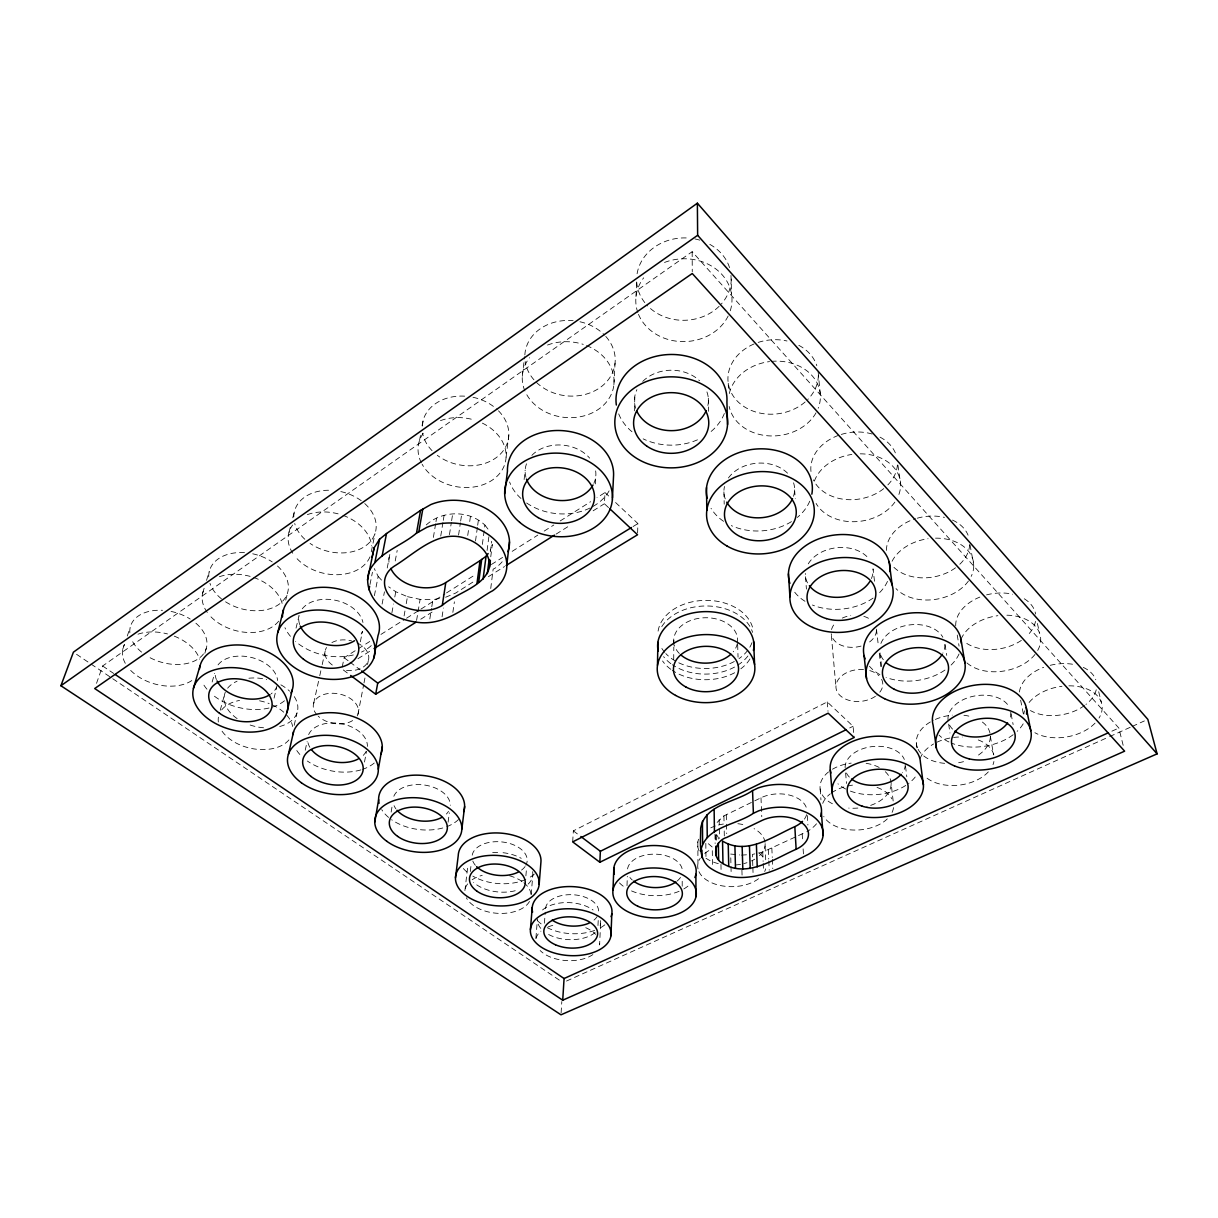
<?xml version="1.0" encoding="UTF-8"?>
<svg xmlns="http://www.w3.org/2000/svg" width="1218" height="1218" viewBox="0 0 1218 1218"><rect width="100%" height="100%" fill="white"/><g stroke="black" fill="none" stroke-linecap="round" stroke-linejoin="round"><path stroke-width="0.75" stroke-dasharray="5 3.75" d="M682.202 886.262L682.217 878.817M673.706 659.501L673.813 647.002M673.828 645.205L673.889 638.065M637.608 532.89L637.912 523.573L611.878 499.03M627.011 885.653L627.316 876.351M634.334 410.831L634.898 395.804M636.009 296.598L636.633 280.81M600.565 923.823L599.606 944.955A32.033 18.407 3.3 0 0 599.195 940.129M597.977 925.528L598.236 920.001M613.902 384.66L615.044 363.192M608.543 507.601L604.402 503.734L605.026 492.574L597.018 497.644M561.102 1012.904L561.818 1001.546M572.673 841.882L573.358 830.874L827.235 701.933L853.072 726.278L854.153 737.514M595.313 483.927L595.785 476.345M544.416 923.229L545.238 912.191M535.905 938.286L537.427 918.935M531.185 894.697L532.799 875.148M525.887 875.849L526.526 868.419M524.121 479.527L525.171 470.072M470.315 871.494L471.183 864.064M522.278 376.286L524.638 356.676M506.094 457.161L508.789 435.496M490.732 588.492L493.138 569.187L495.376 567.984A51.293 38.123 9.4 0 0 503.141 560.584M490.763 556.763L492.316 544.476L490.245 550.78M490.321 551.815L491.661 541.294M487.093 550.46L489.134 534.687M448.102 822.165L449.335 812.817M482.358 544.385L484.931 525.11C468.93 509.794 442.027 510.266 425.904 525.247M475.507 541.02L477.441 527.013M477.684 525.262L478.4 519.995M467.727 535.478L468.732 528.475M469.737 521.487L470.483 516.234M452.852 612.365L454.39 601.829M458.577 535.067L460.404 522.811M460.663 521.06L461.713 514.072M442.073 616.795L443.413 608.026M449.457 534.656L451.36 522.415M451.634 520.665L452.715 513.676M429.832 618.942L431.507 608.421M431.796 606.671L432.908 599.652L441.555 598.114M440.749 536.057L443.002 522.065M443.291 520.314L444.128 515.077M391.145 812.117L392.363 804.641M433.38 537.412L435.694 523.42M435.983 521.669L436.562 518.168M416.586 620.404L420.119 599.363L432.908 599.652M404.087 615.943L405 610.675M406.233 603.671L407.467 596.668L395.774 591.72L388.633 586.787M364.502 762.042L366.42 751.613M391.907 612.73L393.521 603.976M394.799 596.972L395.774 591.72M419.555 440.383L420.56 434.993M422.25 425.995L423.59 418.809M395.226 560.95L397.19 550.445M382.102 604.082L384.446 591.826M357.97 714.205L363.649 684.76M363.999 682.917L365.065 677.391M367.547 664.51L368.262 660.826M387.233 567.984L389.912 553.977A33.754 24.604 10.4 0 0 389.608 565.228M374.383 595.663L378.174 576.403L374.276 568.578M360.345 641.81L362.446 631.305A32.719 22.594 12.3 0 1 359.432 636.512M369.983 584.503L372.434 572.262M371.277 551.784L374.992 533.621M342.212 666.992L344.131 657.72L369.739 641.505M305.216 750.242L307.119 741.564M313.696 703.258L319.375 677.497M319.771 675.655L321.796 666.459M322.207 664.617L325.434 649.91M294.193 725.319L297.085 712.667M296.035 628.123L298.989 615.882M274.065 698.112L276.608 687.652M285.743 600.124L287.57 592.861M289.001 532.281L290.417 526.861M292.777 517.817L294.665 510.57M220.245 710.231L224.706 693.971M212.145 682.034L214.612 673.341M204.837 653.274L206.436 647.839M202.675 593.059L204.319 587.639M206.542 580.392L209.298 571.333M122.683 649.377L124.403 644.368M127.266 636.024L130.128 627.681M96.526 683.328L102.632 665.987L692.174 251.684L1118.84 728.044L1123.285 745.827M717.113 822.424L723.918 815.893L760.991 797.775A28.912 18.24 -2 0 1 790.01 795.232A28.912 18.24 -2 0 1 806.895 809.879M472.843 582.113L455.669 593.059L445.012 597.505M380.945 634.426L404.955 619.216M406.553 618.211L419.357 610.096M420.956 609.091L444.966 593.897M446.564 592.877L475.385 574.637M491.387 564.513L502.592 557.418M512.184 551.343L537.793 535.128M544.202 531.078L553.809 525.004M560.204 520.939L590.623 501.694M357.94 658.71L372.434 649.605M420.758 619.216L432.04 612.121M488.418 576.662L504.526 566.537M556.078 534.123L570.572 525.004M593.12 510.814L604.402 503.734M633.071 526.541L637.912 523.573M849.677 727.953L853.072 726.278M752.8 865.663L752.404 854.427L762.742 852.021L805.265 832.442M1111.897 731.165L1118.84 728.044M566.492 981.053L1107.938 737.347M1109.674 736.555L1130.487 727.192M1132.222 726.4L1144.372 720.934M741.488 855.112L746.938 854.777M730.693 854.062L739.691 854.945M407.467 596.668L420.119 599.363M76.567 654.294L111.203 677.68M112.772 678.731L561.437 981.541M102.632 665.987L113.655 673.447M343.293 669.946L349.185 674.361M344.131 657.72L348.515 661.024M349.977 662.135L360.208 669.854M573.358 830.874L579.357 835.411M708.374 843.724L712.241 847.043L712.5 865.77M605.026 492.574L610.507 497.736M378.174 576.403L381.98 580.605M484.931 525.11L489.59 531.185M716.504 834.497L718.255 837.36L718.316 841.12M1098.712 691.748L1101.224 702.01M1037.431 623.494L1039.426 632.751M1020.638 700.167L1023.546 714.936M1011.107 713.9L1013.132 724.558M970.03 544.857L973.745 565.152M990.356 736.22L993.568 754.627M957.241 635.05L959.068 646.134M945.061 644.718L946.736 655.391M948.655 724.147L949.994 733.008M897.925 465.124L900.559 483.409M916.317 742.95L917.047 748.446M905.507 766.213L906.816 776.795M874.509 581.245L873.032 568.836A34.013 24.802 -6.4 0 1 871.403 578.55M881.604 666.535L879.959 652.346A32.764 22.579 -7.6 0 0 883.887 660.415M876.442 629.143L878.406 645.982M879.274 653.457L880.797 666.535M893.159 800.972L891.074 782.717A35.611 22.685 -4.3 0 0 885.319 771.725M818.161 372.053L820.232 393.673M845.596 772.928L846.525 783.479M831.392 635.598L836.005 687.881M827.235 701.933L828.012 711.312M805.494 576.708L806.423 589.101M820.14 788.929L820.947 799.845M794.608 489.895L795.247 498.71M807.275 815.558L807.899 825.012M802.175 833.828L802.647 841.364M803.119 848.885L803.484 854.549M771.831 848.048L772.273 857.442M772.349 859.314L772.775 868.693M768.33 849.585L768.741 858.964M768.817 860.837L769.228 870.215M765.711 859.801L764.95 841.79A33.784 20.889 -0.7 0 0 754.079 828.636M760.991 797.775L761.768 816.699M762.742 852.021L763.123 861.4M763.199 863.273L763.503 870.779M752.861 867.536L753.059 873.169M730.983 275.39L731.637 294.71M737.606 642.891L737.453 637.516A32.003 22.7 -0.8 0 0 701.431 617.968A32.003 22.7 -0.8 0 0 674.026 643.987M737.666 644.687L738.047 657.202M728.257 383.305L728.471 390.506M741.914 870.094L742.082 875.712M723.903 491.859L724.208 504.176M730.785 857.807L731.181 874.646M726.309 814.796L726.461 822.333M726.507 824.221L726.704 833.645M723.918 815.893L724.071 823.429M724.223 830.965L724.329 836.614M720.965 864.415L721.071 870.033M719.168 819.562L719.29 827.098M719.32 828.971L719.488 838.395M716.26 835.137L716.382 842.673M715.666 834.954L715.788 842.46M708.328 398.164L708.526 411.334M714.981 834.102L715.118 843.495M705.816 843.389L705.953 856.513M697.838 841.912L697.96 863.486M692.174 251.684L692.25 271.69M317.045 714.981A22.853 14.997 10.8 0 1 320.364 695.92A22.853 14.997 10.8 0 1 349.505 697.96A22.853 14.997 10.8 0 1 355.976 717.691M352.626 720.569A22.853 14.997 10.8 0 1 318.202 716.154M881.619 679.309A23.492 15.956 -5.5 0 1 876.838 695.204M875.438 696.27A23.492 15.956 -5.5 0 1 836.842 691.032A23.492 15.956 -5.5 0 1 863.943 669.535M869.789 670.6A23.492 15.956 -5.5 0 1 878.939 675.67M191.805 680.573A40.011 25.806 15.8 0 1 130.356 670.083M125.302 663.338A40.011 25.806 15.8 0 1 124.464 644.581M137.984 634.197A40.011 25.806 15.8 0 1 167.505 633.939M174.25 636.146A40.011 25.806 15.8 0 1 199.615 659.212M288.925 739.935A37.88 24.147 12.5 0 1 254.349 748.963A37.88 24.147 12.5 0 1 221.158 729.78M218.342 722A37.88 24.147 12.5 0 1 218.418 717.189M221.722 709.881A37.88 24.147 12.5 0 1 239.55 700.441M259.556 700.792A37.88 24.147 12.5 0 1 269.163 703.578M272.177 704.841A37.88 24.147 12.5 0 1 284.464 712.85M286.793 715.225A37.88 24.147 12.5 0 1 292.64 726.476M529.48 901.442A33.221 19.701 5 0 1 497.842 913.333A33.221 19.701 5 0 1 466.342 897.742M467.621 883.918A33.221 19.701 5 0 0 464.819 891.302L467.331 870.002A32.84 19.777 5.1 0 1 468.641 864.947M472.158 879.746A33.221 19.701 5 0 1 482.221 875.331M509.459 875.742A33.221 19.701 5 0 1 522.446 881.695M523.862 882.761A33.221 19.701 5 0 1 531.048 894.758M592.861 954.592A32.033 18.407 3.3 0 1 540.183 950.558M536.027 938.454A32.033 18.407 3.3 0 1 540.929 931.146M548.054 926.959A32.033 18.407 3.3 0 1 553.429 925.208M585.751 927.705A32.033 18.407 3.3 0 1 595.648 934.328M765.65 868.845A34.18 20.813 -0.6 0 1 764.676 871.509M758.54 878.711A34.18 20.813 -0.6 0 1 724.208 886.186A34.18 20.813 -0.6 0 1 698.553 870.687M698.021 868.921A34.18 20.813 -0.6 0 1 700.228 858.203M704.689 853.422A34.18 20.813 -0.6 0 1 711.038 849.494M759.423 853.346A34.18 20.813 -0.6 0 1 763.747 858.127M893.51 807.595A36.053 22.624 -4.1 0 1 891.546 813.457M887.298 818.892A36.053 22.624 -4.1 0 1 852.965 830.021A36.053 22.624 -4.1 0 1 823.733 816.425M822.713 803.378A36.053 22.624 -4.1 0 1 830.234 793.847M831.498 792.903A36.053 22.624 -4.1 0 1 845.794 786.463M847.591 786.021A36.053 22.624 -4.1 0 1 855.127 784.849M877.006 787.407A36.053 22.624 -4.1 0 1 891.865 798.856M993.918 761.478A37.682 23.995 -7.1 0 1 993.005 764.645M988.331 771.877A37.682 23.995 -7.1 0 1 924.904 776.384M920.108 758.647A37.682 23.995 -7.1 0 1 933.597 743.97M936.84 742.264A37.682 23.995 -7.1 0 1 962.342 736.997M978.237 739.92A37.682 23.995 -7.1 0 1 993.858 755.175M1068.886 685.825A39.615 25.395 -10.4 0 1 1099.032 718.057M1095.043 723.142A39.615 25.395 -10.4 0 1 1034.874 732.703M1023.82 714.174A39.615 25.395 -10.4 0 1 1024.521 710.779M1029.103 702.466A39.615 25.395 -10.4 0 1 1061.959 686.282M1006.89 615.197A41.016 27.786 -10.2 0 1 1036.975 651.66M1035.011 654.431A41.016 27.786 -10.2 0 1 966.3 662.364M961.078 639.145A41.016 27.786 -10.2 0 1 997.892 615.684M935.531 538.158A42.523 30.526 -9.7 0 1 971.188 576.403M968.447 581.001A42.523 30.526 -9.7 0 1 895.991 588.599M892.078 561.27A42.523 30.526 -9.7 0 1 928.055 538.721M860.228 453.827A44.183 33.678 -8.6 0 1 898.397 495.756M894.849 502.136A44.183 33.678 -8.6 0 1 853.985 521.715A44.183 33.678 -8.6 0 1 816.09 503.415M814.385 481.064A44.183 33.678 -8.6 0 1 851.869 454.436M771.298 361.396A46.025 37.286 -6.5 0 1 818.207 408.228M816.014 412.841A46.025 37.286 -6.5 0 1 768.208 435.816A46.025 37.286 -6.5 0 1 729.186 406.492M729.308 393.551A46.025 37.286 -6.5 0 1 769.563 361.594M664.51 262.449A48.111 41.412 -2 0 1 716.154 269.178A48.111 41.412 -2 0 1 729.643 312.569M728.181 315.949A48.111 41.412 -2 0 1 682.369 341.603A48.111 41.412 -2 0 1 638.491 314.32M637.851 312.615A48.111 41.412 -2 0 1 643.667 277.826M586.513 345.562A46.025 37.88 6.4 0 1 600.246 408A46.025 37.88 6.4 0 1 525.643 392.546M524.928 390.978A46.025 37.88 6.4 0 1 529.571 357.727M547.521 345.044A46.025 37.88 6.4 0 1 583.27 344.389M482.374 423.133A44.35 34.591 10.9 0 1 492.529 479.953A44.35 34.591 10.9 0 1 422.144 464.302M421.367 462.855A44.35 34.591 10.9 0 1 424.016 432.238M440.49 420.621A44.35 34.591 10.9 0 1 474.594 420.088M369.967 556.9A42.402 30.587 13.9 0 1 335.894 574.729A42.402 30.587 13.9 0 1 294.939 556.276M292.746 553.246A42.402 30.587 13.9 0 1 292.64 525.004M307.347 514.62A42.402 30.587 13.9 0 1 339.426 514.209M342.989 515.366A42.402 30.587 13.9 0 1 371.642 545.908M278.678 621.165A41.153 28.06 15.1 0 1 209.542 615.318M207.304 612.502A41.153 28.06 15.1 0 1 204.776 587.913M219.392 576.723A41.153 28.06 15.1 0 1 250.147 576.388M253.618 577.469A41.153 28.06 15.1 0 1 282.363 604.295M751.963 642.678A47.837 34.058 -0.8 0 1 749.527 647.732M747.715 650.382A47.837 34.058 -0.8 0 1 739.021 658.618M734.332 661.496A47.837 34.058 -0.8 0 1 677.071 661.953M675.472 661.069A47.837 34.058 -0.8 0 1 665.82 653.579M664.708 652.33A47.837 34.058 -0.8 0 1 661.861 648.448M658.101 631.122A47.837 34.058 -0.8 0 1 705.526 600.367A47.837 34.058 -0.8 0 1 753.196 630.285M294.269 696.635A37.408 24.208 12.7 0 1 278.1 726.902M263.575 727.785A37.408 24.208 12.7 0 1 249.523 724.817M237.129 718.605A37.408 24.208 12.7 0 1 226.685 689.555M227.644 688.2A37.408 24.208 12.7 0 1 237.068 681.212M248.898 678.213A37.408 24.208 12.7 0 1 266.651 679.431M280.886 684.836A37.408 24.208 12.7 0 1 289.595 691.139M195.915 623.22A39.478 25.837 16.1 0 1 198.245 658.847A39.478 25.837 16.1 0 1 147.302 656.152M141.593 652.132A39.478 25.837 16.1 0 1 132.64 641.673M129.854 632.842A39.478 25.837 16.1 0 1 162.512 610.309M171.053 611.421A39.478 25.837 16.1 0 1 190.191 619.033M277.476 566.005A40.59 28.06 15.4 0 1 278.146 604.904A40.59 28.06 15.4 0 1 224.295 600.946M221.432 598.814A40.59 28.06 15.4 0 1 209.953 583.331M208.735 576.875A40.59 28.06 15.4 0 1 245.64 552.728M252.705 553.794A40.59 28.06 15.4 0 1 272.223 561.94M364.745 503.552A41.808 30.557 14.3 0 1 365.75 545.74A41.808 30.557 14.3 0 1 310.072 543.426M304.82 539.254A41.808 30.557 14.3 0 1 294.695 523.496M293.782 516.95A41.808 30.557 14.3 0 1 331.722 490.321M340.842 491.585A41.808 30.557 14.3 0 1 363.466 502.44M498.482 410.816A43.696 34.485 11.2 0 1 496.107 457.74A43.696 34.485 11.2 0 1 437.292 455.304M432.055 450.69A43.696 34.485 11.2 0 1 422.6 433.182M422.144 425.904A43.696 34.485 11.2 0 1 464.789 396.17M473.01 397.281A43.696 34.485 11.2 0 1 497.203 409.583M605.772 336.412A45.31 37.728 6.6 0 1 598.982 388.329A45.31 37.728 6.6 0 1 536.392 382.376M533.926 379.788A45.31 37.728 6.6 0 1 525.156 361.502M524.851 354.895A45.31 37.728 6.6 0 1 573.13 320.684M579.966 321.765A45.31 37.728 6.6 0 1 604.524 335.072M731.272 279.013A47.335 41.184 -2.3 0 1 721.345 303.998M719.107 306.342A47.335 41.184 -2.3 0 1 647.215 305.429M644.794 302.627A47.335 41.184 -2.3 0 1 636.649 280.932M637.09 273.761A47.335 41.184 -2.3 0 1 687.82 238.012M694.945 238.941A47.335 41.184 -2.3 0 1 701.827 240.799M709.805 244.361A47.335 41.184 -2.3 0 1 729.765 268.31M818.329 375.296A45.31 37.134 -6.9 0 1 807.747 399.519M805.113 401.986A45.31 37.134 -6.9 0 1 735.322 398.865A45.31 37.134 -6.9 0 1 756.591 342.974M758.19 342.41A45.31 37.134 -6.9 0 1 787.011 340.994M798.81 345.318A45.31 37.134 -6.9 0 1 816.806 365.674M897.392 465.002A43.528 33.586 -9 0 1 886.323 486.408M883.705 488.646A43.528 33.586 -9 0 1 813.396 479.892M810.975 471.503A43.528 33.586 -9 0 1 839.75 434.917M841.303 434.43A43.528 33.586 -9 0 1 873.443 434.415M879.99 437.14A43.528 33.586 -9 0 1 895.352 452.868M969.665 544.613A41.93 30.496 -10 0 1 958.109 565.776M955.506 567.816A41.93 30.496 -10 0 1 893.083 566.477M886.43 550.429A41.93 30.496 -10 0 1 915.525 518.701M917.291 518.183A41.93 30.496 -10 0 1 944.468 517.391M952.491 520.086A41.93 30.496 -10 0 1 968.066 535.174M1035.498 621.408A40.453 27.786 -10.5 0 1 1026.728 636.131M1021.369 640.409A40.453 27.786 -10.5 0 1 963.788 641.247M955.704 625.808A40.453 27.786 -10.5 0 1 979.835 597.094M986.565 594.886A40.453 27.786 -10.5 0 1 1012.66 594.217M1024.247 598.769A40.453 27.786 -10.5 0 1 1035.605 614.055M1096.246 689.784A39.098 25.426 -10.7 0 1 1085.938 704.446M1084.507 705.526A39.098 25.426 -10.7 0 1 1030.413 710.551M1019.466 692.007A39.098 25.426 -10.7 0 1 1043.643 667.327M1050.19 665.317A39.098 25.426 -10.7 0 1 1075.281 664.754M1083.274 667.403A39.098 25.426 -10.7 0 1 1095.804 679.781M982.378 722.061A37.21 24.04 -7.4 0 1 975.466 756.911M963.529 761.661A37.21 24.04 -7.4 0 1 955.704 763.138M944.666 763.336A37.21 24.04 -7.4 0 1 917.961 749.009M917.321 747.548A37.21 24.04 -7.4 0 1 933.673 720.188M935.363 719.412A37.21 24.04 -7.4 0 1 952.278 715.133M963.94 715.27A37.21 24.04 -7.4 0 1 971.203 716.717M891.119 784.194A35.611 22.685 -4.3 0 1 866.82 806.529M857.853 808.052A35.611 22.685 -4.3 0 1 848.733 808.082M832.412 803.743A35.611 22.685 -4.3 0 1 828.499 771.953M832.473 769.228A35.611 22.685 -4.3 0 1 851.199 763.123M866.135 763.305A35.611 22.685 -4.3 0 1 879.183 767.447M765.148 843.602A33.784 20.889 -0.7 0 1 757.718 857.152M754.764 859.162A33.784 20.889 -0.7 0 1 751.43 860.943M746.969 862.679A33.784 20.889 -0.7 0 1 743.802 863.608M740.498 864.323A33.784 20.889 -0.7 0 1 735.383 864.993M718.3 863.638A33.784 20.889 -0.7 0 1 705.998 858.248M699.193 850.895A33.784 20.889 -0.7 0 1 698.675 839.217M710.764 827.859A33.784 20.889 -0.7 0 1 715.27 826.017M718.498 825.043A33.784 20.889 -0.7 0 1 723.629 823.992M737.864 823.718A33.784 20.889 -0.7 0 1 744.716 824.982M600.535 920.58A31.683 18.498 3.3 0 1 598.83 928.466M595.1 932.607A31.683 18.498 3.3 0 1 546.806 933.475M540.792 928.405A31.683 18.498 3.3 0 1 537.397 920.534A39.95 23.523 3.2 0 0 542.33 924.751M542.543 909.968A31.683 18.498 3.3 0 1 593.075 909.998M532.586 871.677A32.84 19.777 5.1 0 1 527.607 884.588M515.214 890.723A32.84 19.777 5.1 0 1 473.604 882.471M492.681 852.554A32.84 19.777 5.1 0 1 501.314 852.539M503.049 852.707A32.84 19.777 5.1 0 1 521.213 858.325M356.996 642.815A22.137 15.042 11.3 0 1 367.745 662.105A22.137 15.042 11.3 0 1 343.735 669.946M332.316 665.028A22.137 15.042 11.3 0 1 326.546 647.474M331.905 642.571A22.137 15.042 11.3 0 1 351.576 640.881M876.473 630.543A22.731 15.971 -6 0 1 867.916 643.074M861.065 646.073A22.731 15.971 -6 0 1 831.224 633.725M831.544 629.539A22.731 15.971 -6 0 1 835.396 622.931M842.308 618.089A22.731 15.971 -6 0 1 850.758 615.577M863.851 616.384A22.731 15.971 -6 0 1 868.815 618.47M604.844 924.812A39.95 23.523 3.2 0 1 597.916 929.06M594.658 930.415A39.95 23.523 3.2 0 1 545.222 926.594M687.926 886.156A41.26 25.076 1.3 0 1 680.481 890.678M679.081 891.302A41.26 25.076 1.3 0 1 631 890.693M623.22 886.186A41.26 25.076 1.3 0 1 617.526 880.629M816.502 823.794A43.376 27.359 -2 0 1 806.818 831.757M915.236 777.008A45.233 29.125 -5 0 1 908.506 783.524M905.766 785.443A45.233 29.125 -5 0 1 847.134 789.736M845.657 789.02A45.233 29.125 -5 0 1 837.954 783.798M1023.181 723.827A47.441 30.937 -8.4 0 1 1017.137 731.348M1013.148 734.728A47.441 30.937 -8.4 0 1 952.126 743.361M948.959 741.99A47.441 30.937 -8.4 0 1 939.048 735.093M959.053 653.944A49.146 33.876 -7.6 0 1 950.74 665.393M944.94 670.067A49.146 33.876 -7.6 0 1 886.08 677.436M879.898 674.62A49.146 33.876 -7.6 0 1 869.469 666.216M887.48 581.397A51.019 37.21 -6.4 0 1 878.3 593.882M873.062 598.099A51.019 37.21 -6.4 0 1 812.421 605.026M804.991 601.281A51.019 37.21 -6.4 0 1 794.638 592.131M809.742 501.177A53.105 41.016 -4.2 0 1 797.318 517.437M791.472 521.624A53.105 41.016 -4.2 0 1 731.302 525.613M723.583 521.319A53.105 41.016 -4.2 0 1 711.023 508.317M724.345 413.511A55.495 45.34 -0.3 0 1 709.074 433.09M697.472 439.82A55.495 45.34 -0.3 0 1 643.165 438.861M631.99 431.735A55.495 45.34 -0.3 0 1 618.455 413.252M609.122 490.869A53.181 41.595 5.7 0 1 591.461 507.282M589.847 508.089A53.181 41.595 5.7 0 1 526.526 502.912M520.939 498.451A53.181 41.595 5.7 0 1 509.581 481.978M371.277 645.586A49.07 33.891 12.3 0 1 361.487 652.072M353.327 654.949A49.07 33.891 12.3 0 1 295.609 641.536M290.432 636.314A49.07 33.891 12.3 0 1 284.951 627.712M284.479 700.792A47.654 31.181 13.5 0 1 272.406 707.079M268.995 708.023A47.654 31.181 13.5 0 1 211.902 694.169M206.938 689.19A47.654 31.181 13.5 0 1 202.371 682.445M374.246 763.031A45.264 29.08 10.2 0 1 362.492 769.38M360.893 769.883A45.264 29.08 10.2 0 1 307.362 761.037M299.856 754.475A45.264 29.08 10.2 0 1 295.609 748.598M458.486 819.547A43.239 27.101 7.5 0 1 445.864 827.007M442.743 827.981A43.239 27.101 7.5 0 1 391.587 819.714M388.572 817.415A43.239 27.101 7.5 0 1 381.721 809.605M597.125 916.575A26.629 15.682 3.2 0 1 593.988 920.092M545.512 908.521A26.629 15.682 3.2 0 1 573.906 894.804A26.629 15.682 3.2 0 1 598.586 912.632M680.481 877.417A27.496 16.717 1.3 0 1 676.995 881.162M632.279 880.02A27.496 16.717 1.3 0 1 629.919 877.462M627.559 868.906A27.496 16.717 1.3 0 1 656.639 854.214A27.496 16.717 1.3 0 1 682.415 871.784M806.575 814.644A28.912 18.24 -2 0 1 804.322 819.227M905.294 764.462A30.161 19.412 -5 0 1 902.34 772.806M849.357 777.084A30.161 19.412 -5 0 1 846.266 772.608M845.125 767.66A30.161 19.412 -5 0 1 871.159 746.725A30.161 19.412 -5 0 1 904.335 759.453M1010.773 712.119A31.622 20.615 -8.4 0 1 1009.159 720.295M952.567 729.125A31.622 20.615 -8.4 0 1 948.487 722.365M948.106 720.614A31.622 20.615 -8.4 0 1 972.862 696.346A31.622 20.615 -8.4 0 1 1009.159 706.912M944.909 644.413A32.764 22.579 -7.6 0 1 942.778 653.29M880.903 643.454A32.764 22.579 -7.6 0 1 910.912 624.773A32.764 22.579 -7.6 0 1 942.869 637.273M807.519 582.889A34.013 24.802 -6.4 0 1 805.326 573.465M808.28 563.843A34.013 24.802 -6.4 0 1 836.187 547.796A34.013 24.802 -6.4 0 1 867.201 556.9M793.573 482.815A35.398 27.344 -4.2 0 1 793.253 497.005M725.228 498.862A35.398 27.344 -4.2 0 1 724.497 486.484M728.44 477.958A35.398 27.344 -4.2 0 1 789.203 475.005M635.72 408.334A36.982 30.222 -0.3 0 1 636.907 389.669M642.739 381.432A36.982 30.222 -0.3 0 1 699.589 380.792M706.942 391.922A36.982 30.222 -0.3 0 1 707.765 406.036M595.648 470.894A35.444 27.725 5.7 0 1 593.866 483.348M525.932 477.319A35.444 27.725 5.7 0 1 526.831 462.977M531.855 455.38A35.444 27.725 5.7 0 1 589.634 458.12M299.704 624.575A32.719 22.594 12.3 0 1 299.034 615.577M302.262 608.802A32.719 22.594 12.3 0 1 336.153 600.428A32.719 22.594 12.3 0 1 362.964 622.474M277.034 685.917A31.759 20.782 13.5 0 1 271.188 693.803M216.393 679.553A31.759 20.782 13.5 0 1 215.251 675.335M218.052 664.891A31.759 20.782 13.5 0 1 252.217 657.659A31.759 20.782 13.5 0 1 277.597 680.512M366.146 751.308A30.176 19.381 10.2 0 1 362.994 755.617M309.859 747.304A30.176 19.381 10.2 0 1 307.606 739.585M308.641 734.606A30.176 19.381 10.2 0 1 341.832 723.827A30.176 19.381 10.2 0 1 367.379 746.406M448.498 811.355A28.821 18.057 7.5 0 1 446.367 814.035M395.85 808.767A28.821 18.057 7.5 0 1 394.069 805.677M393.84 796.252A28.821 18.057 7.5 0 1 425.31 785.168A28.821 18.057 7.5 0 1 450.31 805.326M534.321 874.082A41.488 25.243 5.1 0 1 527.409 878.665M525.795 879.426A41.488 25.243 5.1 0 1 472.797 876.107M466.905 871.997A41.488 25.243 5.1 0 1 463.373 868.51M525.065 866.561A27.649 16.824 5.1 0 1 519.919 871.175M475.385 865.298A27.649 16.824 5.1 0 1 472.812 861.065M472.203 855.188A27.649 16.824 5.1 0 1 505.394 842.445A27.649 16.824 5.1 0 1 525.887 865.237M737.347 643.454A32.003 22.7 -0.8 0 1 733.221 651.813M679.324 653.487A32.003 22.7 -0.8 0 1 674.407 645.433M749.953 658.984A48.172 34.058 -0.7 0 1 740.833 668.804M734.652 672.747A48.172 34.058 -0.7 0 1 672.29 670.372M670.829 669.337A48.172 34.058 -0.7 0 1 662.562 660.993M747.913 655.984A48.004 34.058 -0.8 0 1 672.336 664.739M670.874 663.703A48.004 34.058 -0.8 0 1 663.597 656.654M661.77 626.646A48.004 34.058 -0.8 0 1 710.414 606.107A48.004 34.058 -0.8 0 1 752.587 632.37"/><path stroke-width="1.5" d="M657.476 665.287L657.887 642.343M610.949 935.759A40.407 23.401 3.2 0 0 553.642 910.379A40.407 23.401 3.2 0 0 547.613 950.573A40.407 23.401 3.2 0 0 610.949 935.759L611.832 913.667M612.974 890.16L613.857 867.825M599.85 862.253L572.673 841.882L828.164 713.185L854.153 737.514L599.85 862.253L600.367 851.275L580.864 836.538M612.441 497.995L613.583 475.248A53.181 41.595 5.7 0 0 560.478 430.548A53.181 41.595 5.7 0 0 507.449 471.183L504.663 493.869M562.716 1000.206L94.7 688.535L692.25 273.502L1124.625 751.171L562.716 1000.206L564.071 978.526L115.238 674.513M539.163 884.375A41.975 25.121 5.1 0 0 478.415 857.091A41.975 25.121 5.1 0 0 474.472 900.437A41.975 25.121 5.1 0 0 539.163 884.375L540.929 862.085A41.488 25.243 5.1 0 0 501.131 833.142A41.488 25.243 5.1 0 0 458.242 855.554L455.486 877.828M530.424 929.547L532.22 907.486M506.84 564.71L509.474 541.903M461.85 829.032L464.621 806.56M489.438 567.284C490.808 553.672 479.055 543.167 467.225 538.98C439.211 527.942 415.932 552.972 394.236 566.187A34.256 24.619 10.2 0 0 394.449 601.113A34.256 24.619 10.2 0 0 442.286 605.376C457.877 591.4 490.321 586.193 490.321 560.265M487.337 573.602L489.118 559.564M483.089 579.113L486.043 556.306L488.144 553.551M476.969 583.468L480.014 560.661L486.043 556.306M478.689 582.25L481.704 559.427M442.286 605.376L445.773 582.585L480.014 560.661M374.763 822.089L378.615 799.663M418.794 531.855L422.783 509.139M378.326 769.243L382.285 746.649M416.495 533.149L426.939 527.272A52.054 38.169 9.2 0 1 494.919 539.985A52.054 38.169 9.2 0 1 492.574 590.806L490.291 592.009C467.621 605.62 444.951 626.768 416.297 622.154C403.63 620.373 391.45 615.653 381.432 607.584C370.988 598.632 364.243 584.031 369.526 570.511C379.179 552.135 401.453 546.045 416.495 533.149L420.53 510.433L430.822 504.572A51.293 38.123 9.4 0 1 488.159 509.763A51.293 38.123 9.4 0 1 507.967 551.708M350.662 675.472L375.677 694.214L377.732 683.1L631.457 527.531M373.698 658.314A49.771 33.876 12 0 0 312.295 610.279A49.771 33.876 12 0 0 291.878 665.622A49.771 33.876 12 0 0 373.698 658.314L378.022 635.552A49.07 33.891 12.3 0 0 336.686 588.599A49.07 33.891 12.3 0 0 282.485 616.871M382.056 556.261L386.532 533.53L420.53 510.433M374.977 562L379.544 539.269L386.532 533.53M368.917 589.756L369.617 586.254M367.471 579.981L374.139 547.78L379.544 539.269M372.099 557.235L374.139 547.78M288.422 754.338L293.568 731.774M286.915 712.53A48.309 31.135 13.2 0 0 225.391 667.845A48.309 31.135 13.2 0 0 208.735 719.244A48.309 31.135 13.2 0 0 286.915 712.53L292.229 689.89M277.765 632.507L283.474 609.792M820.658 816.334A43.376 27.359 -2 0 0 804.139 789.34A43.376 27.359 -2 0 0 757.931 788.046L752.557 790.573C735.961 802.312 704.933 804.2 700.685 828.194C700.776 842.491 697.412 861.233 712.545 869.515C743.954 888.866 779.687 868.723 808.295 854.366A43.924 27.268 -1.9 0 0 815.451 818.268A43.924 27.268 -1.9 0 0 758.829 810.777L753.379 813.289C736.631 825.043 705.298 826.641 700.837 850.743M193.418 688.414L200.056 665.789M60.9 685.749L73.415 652.178L697.366 203.193L1147.843 719.381L1157.1 753.866L560.996 1014.807L60.9 685.749L697.64 235.287L697.366 203.193M374.048 648.585L415.932 622.246M506.14 565.517L554.464 535.128M375.677 694.214L637.547 534.763L609.929 508.896M600.367 851.275L846.297 729.628M722.974 863.592C710.977 857.594 714.875 840.709 726.781 837.405L761.92 820.475A29.278 18.179 -1.9 0 1 802.982 823.657A29.278 18.179 -1.9 0 1 796.146 849.266C774.1 858.842 747.395 878.391 722.974 863.592L722.548 841.075C746.695 855.919 773.11 836.248 794.821 826.641A28.912 18.24 -2 0 0 802.525 821.358M564.071 978.526L1108.441 732.734M361.67 670.966L377.732 683.1M697.64 235.287L1157.1 753.866M1026.226 707.551L1030.809 730.663M961.017 639.694L964.884 662.82M936.383 748.096L933.095 725.075A47.441 30.937 -8.4 0 1 977.08 684.851A47.441 30.937 -8.4 0 1 1026.546 714.068M923.411 784.94A45.827 29.049 -4.8 0 0 853.361 764.934A45.827 29.049 -4.8 0 0 856.361 815.162A45.827 29.049 -4.8 0 0 923.411 784.94L920.382 762.026A45.233 29.125 -5 0 0 870.291 736.723A45.233 29.125 -5 0 0 830.889 773.034M889.17 562L892.17 585.066M864.08 655.528L866.546 678.578M830.28 770.05L832.122 792.888M821.419 812.771L823.094 835.457M788.442 573.83L789.919 596.85M794.821 826.641L796.146 849.266M753.653 641.551L754.581 664.541M756.393 844.379L757.231 866.911M752.557 790.573L753.379 813.289M749.466 846.008L750.227 868.525M742.143 846.495L742.813 868.997M727.542 424.488A56.393 45.508 -0.2 0 0 645.418 381.919A56.393 45.508 -0.2 0 0 640.698 460.663A56.393 45.508 -0.2 0 0 727.542 424.488L726.918 401.894A55.495 45.34 -0.3 0 0 669.672 354.499A55.495 45.34 -0.3 0 0 616.338 405.031M734.911 845.779L735.489 868.282M728.227 843.937L728.729 866.44M718.346 842.993L718.635 859.893M715.834 846.221L715.986 855.615M714.129 809.254L714.448 831.894M706.516 487.611L706.805 510.449M707.003 814.812L707.247 837.421M702.421 821.267L702.603 843.846M701.964 850.118L702.025 857.624M695.889 874.311L695.98 896.661A41.747 24.969 1.3 0 1 629.371 912.48A41.747 24.969 1.3 0 1 638.339 869.698A41.747 24.969 1.3 0 1 695.98 896.661M532.586 912.115A39.95 23.523 3.2 0 1 573.511 886.674A39.95 23.523 3.2 0 1 611.04 916.682M614.329 874.372A41.26 25.076 1.3 0 1 656.624 845.581A41.26 25.076 1.3 0 1 694.869 877.508M865.115 658.908A49.146 33.876 -7.6 0 1 905.933 613.644A49.146 33.876 -7.6 0 1 961.337 643.241M789.888 583.392A51.019 37.21 -6.4 0 1 834.848 534.991A51.019 37.21 -6.4 0 1 890.069 571.714M707.019 498.284A53.105 41.016 -4.2 0 1 758.677 448.879A53.105 41.016 -4.2 0 1 811.843 494.158M199.493 669.032A47.654 31.181 13.5 0 1 254.973 647.276A47.654 31.181 13.5 0 1 290.995 692.905M292.838 734.743A45.264 29.08 10.2 0 1 345.196 714.311A45.264 29.08 10.2 0 1 380.945 754.094M379.087 803.256A43.239 27.101 7.5 0 1 423.103 775.485A43.239 27.101 7.5 0 1 463.632 811.767M589.375 922.955A26.629 15.682 3.2 0 1 552.165 920.062M675.883 881.984A27.496 16.717 1.3 0 1 633.695 881.193M901.122 774.359A30.161 19.412 -5 0 1 851.565 779.048M1007.59 722.929A31.622 20.615 -8.4 0 1 954.897 731.12M941.971 654.705A32.764 22.579 -7.6 0 1 886.202 662.729M869.759 581.641A34.013 24.802 -6.4 0 1 839.948 597.231A34.013 24.802 -6.4 0 1 809.346 585.721M792.537 498.71A35.398 27.344 -4.2 0 1 760.306 517.772A35.398 27.344 -4.2 0 1 726.75 502.181M706.242 410.603A36.982 30.222 -0.3 0 1 671.818 430.654A36.982 30.222 -0.3 0 1 636.907 411.319M593.029 484.992A35.444 27.725 5.7 0 1 558.27 500.4A35.444 27.725 5.7 0 1 526.496 479.085M445.773 582.585A33.754 24.604 10.4 0 1 390.78 568.425M354.529 640.744A32.719 22.594 12.3 0 1 300.283 626.067M269.909 694.686A31.759 20.782 13.5 0 1 217.032 680.938M358.138 759.042A30.176 19.381 10.2 0 1 311.564 749.77M441.814 817.385A28.821 18.057 7.5 0 1 397.022 810.244M518.229 872.118A27.649 16.824 5.1 0 1 476.619 866.622M730.876 654.264A32.003 22.7 -0.8 0 1 680.558 654.66M658.192 651.219A48.172 34.058 -0.7 0 1 705.679 611.619A48.172 34.058 -0.7 0 1 753.409 650.442M555.454 944.757A26.933 15.59 3.2 0 0 597.551 934.724A26.933 15.59 3.2 0 0 559.184 917.946A26.933 15.59 3.2 0 0 555.454 944.757M637.882 906.283A27.831 16.641 1.3 0 0 682.171 895.58A27.831 16.641 1.3 0 0 643.561 877.752A27.831 16.641 1.3 0 0 637.882 906.283M862.1 806.149A30.541 19.366 -4.8 0 0 908.126 787.361A30.541 19.366 -4.8 0 0 862.694 772.516A30.541 19.366 -4.8 0 0 862.1 806.149M954.486 765.894A48.081 30.892 -8.1 0 0 1030.87 738.793A48.081 30.892 -8.1 0 0 965.006 711.647A48.081 30.892 -8.1 0 0 954.486 765.894M969.178 758.86A32.049 20.584 -8.1 0 0 1015.142 735.2A32.049 20.584 -8.1 0 0 965.707 723.355A32.049 20.584 -8.1 0 0 969.178 758.86M884.572 698.69A49.831 33.86 -7.4 0 0 964.626 671.742A49.831 33.86 -7.4 0 0 897.529 639.572A49.831 33.86 -7.4 0 0 884.572 698.69M894.347 689.312A33.221 22.563 -7.4 0 0 948.076 672.001A33.221 22.563 -7.4 0 0 904.03 649.94A33.221 22.563 -7.4 0 0 894.347 689.312M812.817 627.483A51.765 37.24 -6.1 0 0 893.053 594.795A51.765 37.24 -6.1 0 0 818.74 562.625A51.765 37.24 -6.1 0 0 812.817 627.483M826.428 618.607A34.5 24.817 -6.1 0 0 875.772 591.887A34.5 24.817 -6.1 0 0 822.15 575.825A34.5 24.817 -6.1 0 0 826.428 618.607M727.146 546.106A53.927 41.108 -4 0 0 813.761 517.071A53.927 41.108 -4 0 0 740.407 475.157A53.927 41.108 -4 0 0 727.146 546.106M741.823 537.351A35.946 27.405 -4 0 0 796.267 512.793A35.946 27.405 -4 0 0 743.01 489.819A35.946 27.405 -4 0 0 741.823 537.351M646.606 445.971A37.591 30.328 -0.2 0 0 708.1 428.645A37.591 30.328 -0.2 0 0 658.831 394.358A37.591 30.328 -0.2 0 0 646.606 445.971M519.629 522.278A54.003 41.686 5.6 0 0 610.309 508.652A54.003 41.686 5.6 0 0 545.74 453.857A54.003 41.686 5.6 0 0 519.629 522.278M538.189 517.62A35.992 27.786 5.6 0 0 594.369 499.091A35.992 27.786 5.6 0 0 543.091 469.752A35.992 27.786 5.6 0 0 538.189 517.62M303.465 659.212A33.175 22.579 12 0 0 357.894 654.066A33.175 22.579 12 0 0 316.695 622.215A33.175 22.579 12 0 0 303.465 659.212M219.499 713.276A32.201 20.752 13.2 0 0 271.507 708.556A32.201 20.752 13.2 0 0 230.248 678.913A32.201 20.752 13.2 0 0 219.499 713.276M301.364 782.732A45.858 29.004 10.1 0 0 376.986 776.658A45.858 29.004 10.1 0 0 320.334 735.52A45.858 29.004 10.1 0 0 301.364 782.732M311.001 776.445A30.572 19.336 10.1 0 0 361.99 773.872A30.572 19.336 10.1 0 0 325.845 745.583A30.572 19.336 10.1 0 0 311.001 776.445M386.928 841.379A43.772 26.994 7.3 0 0 460.145 835.868A43.772 26.994 7.3 0 0 407.817 797.866A43.772 26.994 7.3 0 0 386.928 841.379M397.647 836.385A29.186 17.996 7.3 0 0 446.306 832.366A29.186 17.996 7.3 0 0 411.029 807.245A29.186 17.996 7.3 0 0 397.647 836.385M476.71 891.013A27.984 16.747 5.1 0 0 523.953 887.511A27.984 16.747 5.1 0 0 491.417 864.156A27.984 16.747 5.1 0 0 476.71 891.013M685.871 686.982A32.551 22.685 -0.7 0 0 738.215 672.077A32.551 22.685 -0.7 0 0 693.895 648.037A32.551 22.685 -0.7 0 0 685.871 686.982M675.564 695.402A48.842 34.043 -0.7 0 0 754.323 673.432A48.842 34.043 -0.7 0 0 688.216 637.044A48.842 34.043 -0.7 0 0 675.564 695.402"/></g></svg>
